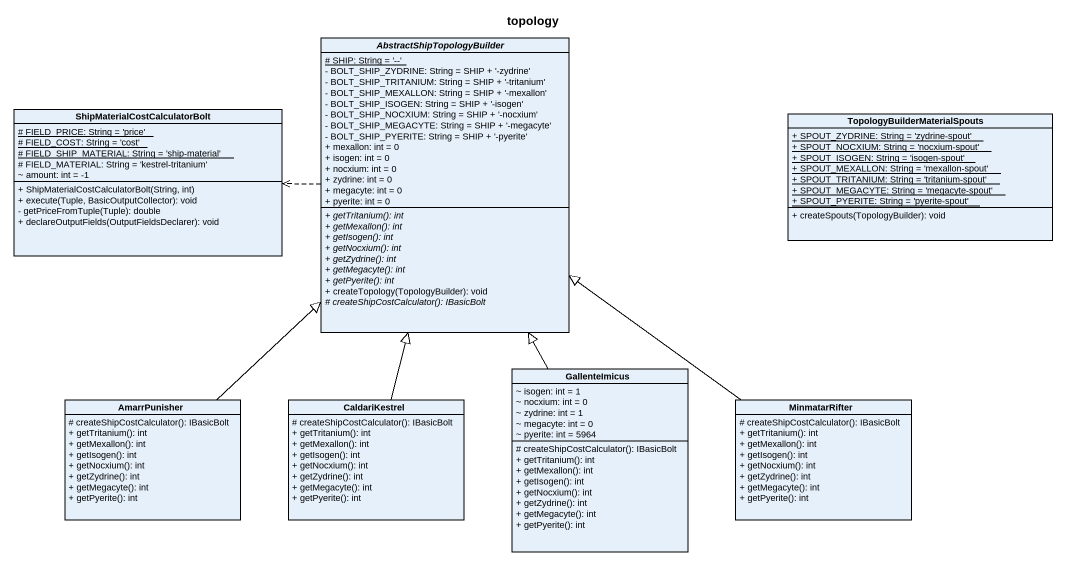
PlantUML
@startuml
title topology
hide circle
hide empty members
skinparam classAttributeIconSize 0
abstract class AbstractShipTopologyBuilder {
  {static} # SHIP: String = '--'
  - BOLT_SHIP_ZYDRINE: String = SHIP + '-zydrine'
  - BOLT_SHIP_TRITANIUM: String = SHIP + '-tritanium'
  - BOLT_SHIP_MEXALLON: String = SHIP + '-mexallon'
  - BOLT_SHIP_ISOGEN: String = SHIP + '-isogen'
  - BOLT_SHIP_NOCXIUM: String = SHIP + '-nocxium'
  - BOLT_SHIP_MEGACYTE: String = SHIP + '-megacyte'
  - BOLT_SHIP_PYERITE: String = SHIP + '-pyerite'
  + mexallon: int = 0
  + isogen: int = 0
  + nocxium: int = 0
  + zydrine: int = 0
  + megacyte: int = 0
  + pyerite: int = 0
  {abstract} + getTritanium(): int
  {abstract} + getMexallon(): int
  {abstract} + getIsogen(): int
  {abstract} + getNocxium(): int
  {abstract} + getZydrine(): int
  {abstract} + getMegacyte(): int
  {abstract} + getPyerite(): int
  + createTopology(TopologyBuilder): void
  {abstract} # createShipCostCalculator(): IBasicBolt
}
class "ShipMaterialCostCalculatorBolt" as ShipMaterialCostCalculatorBo {
  {static} # FIELD_PRICE: String = 'price'
  {static} # FIELD_COST: String = 'cost'
  {static} # FIELD_SHIP_MATERIAL: String = 'ship-material'
  # FIELD_MATERIAL: String = 'kestrel-tritanium'
  ~ amount: int = -1
  + ShipMaterialCostCalculatorBolt(String, int)
  + execute(Tuple, BasicOutputCollector): void
  - getPriceFromTuple(Tuple): double
  + declareOutputFields(OutputFieldsDeclarer): void
}
class "TopologyBuilderMaterialSpouts" as TopologyBuilderMaterialSpout {
  {static} + SPOUT_ZYDRINE: String = 'zydrine-spout'
  {static} + SPOUT_NOCXIUM: String = 'nocxium-spout'
  {static} + SPOUT_ISOGEN: String = 'isogen-spout'
  {static} + SPOUT_MEXALLON: String = 'mexallon-spout'
  {static} + SPOUT_TRITANIUM: String = 'tritanium-spout'
  {static} + SPOUT_MEGACYTE: String = 'megacyte-spout'
  {static} + SPOUT_PYERITE: String = 'pyerite-spout'
  + createSpouts(TopologyBuilder): void
}
class GallenteImicus {
  ~ isogen: int = 1
  ~ nocxium: int = 0
  ~ zydrine: int = 1
  ~ megacyte: int = 0
  ~ pyerite: int = 5964
  # createShipCostCalculator(): IBasicBolt
  + getTritanium(): int
  + getMexallon(): int
  + getIsogen(): int
  + getNocxium(): int
  + getZydrine(): int
  + getMegacyte(): int
  + getPyerite(): int
}
class AmarrPunisher {
  # createShipCostCalculator(): IBasicBolt
  + getTritanium(): int
  + getMexallon(): int
  + getIsogen(): int
  + getNocxium(): int
  + getZydrine(): int
  + getMegacyte(): int
  + getPyerite(): int
}
class CaldariKestrel {
  # createShipCostCalculator(): IBasicBolt
  + getTritanium(): int
  + getMexallon(): int
  + getIsogen(): int
  + getNocxium(): int
  + getZydrine(): int
  + getMegacyte(): int
  + getPyerite(): int
}
class MinmatarRifter {
  # createShipCostCalculator(): IBasicBolt
  + getTritanium(): int
  + getMexallon(): int
  + getIsogen(): int
  + getNocxium(): int
  + getZydrine(): int
  + getMegacyte(): int
  + getPyerite(): int
}
AbstractShipTopologyBuilder .left.> ShipMaterialCostCalculatorBo
GallenteImicus -up-|> AbstractShipTopologyBuilder
AmarrPunisher -up-|> AbstractShipTopologyBuilder
CaldariKestrel -up-|> AbstractShipTopologyBuilder
MinmatarRifter -up-|> AbstractShipTopologyBuilder
@enduml
